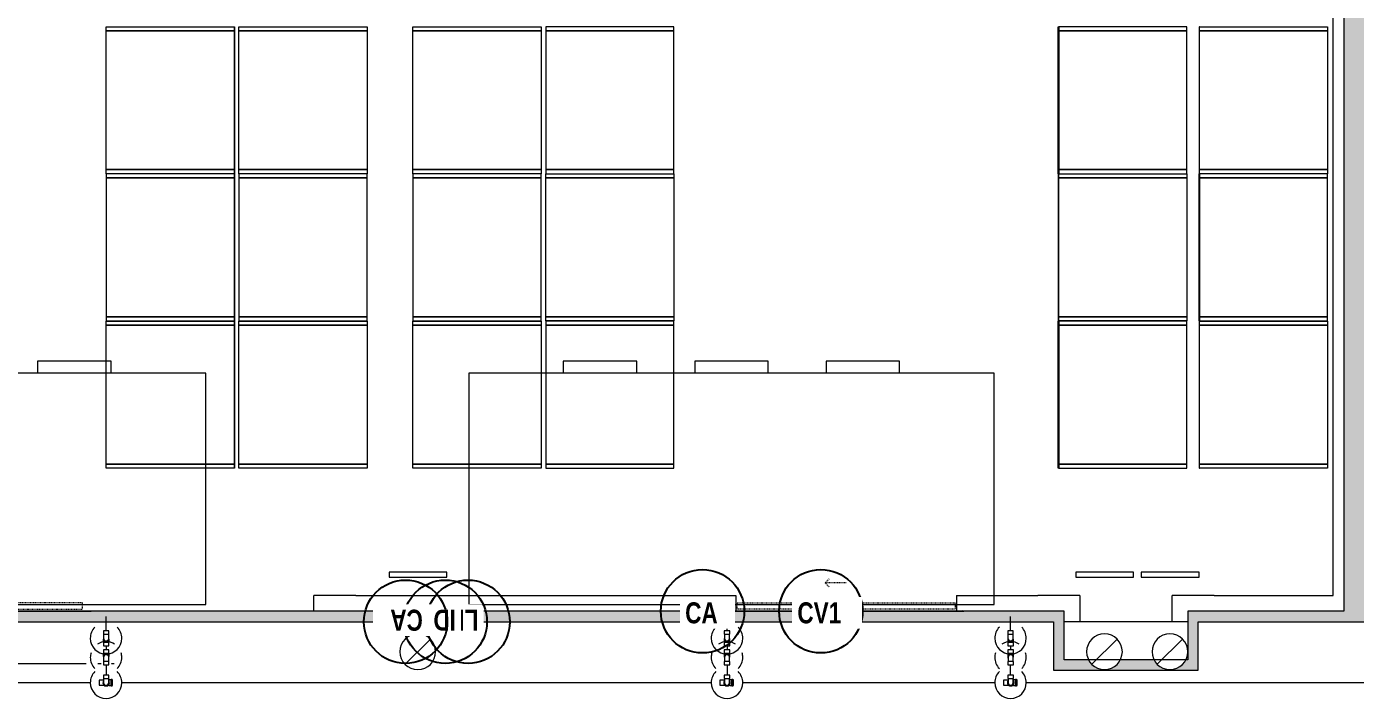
# Model space of a CAD drawing. Header units: centimetres. Extents: x -1762 to 3746, y -261 to 6534.
# Drawn here: x -158 to 1106, y 3043 to 3683 of the extents above; entities that cross this region are included whole.
import ezdxf

# ---------------------------------------------------------------- set-up
doc = ezdxf.new("R2010")
doc.units = ezdxf.units.CM
doc.linetypes.add('Hidden', pattern=[0.714375, 0.47625, -0.238125])
doc.linetypes.add('Tiret', pattern=[1.2, 0.6, -0.6])
for name, color, linetype, lineweight in [('A-ANNO-NOTE', 7, 'Continuous', 9), ('A-CLNG', 7, 'Continuous', 9), ('A-DETL-HDLN', 7, 'Hidden', 9), ('A-DOOR', 7, 'Continuous', 9), ('A-WALL', 7, 'Continuous', 9), ('A-WALL-PATT', 7, 'Continuous', 35), ('I-WALL', 7, 'Continuous', 9), ('M-EQPM', 7, 'Continuous', 9), ('P-PIPE', 7, 'Continuous', 9), ('Q-SPCQ', 7, 'Continuous', 9)]:
    doc.layers.add(name, color=color, linetype=linetype, lineweight=lineweight)
doc.layers.add('M-HVAC-DUCT-ANNO', color=7, linetype='Continuous', lineweight=9, true_color=0x007f00)
doc.styles.add('Century Gothic_B', font='GOTHICB.TTF', dxfattribs={"width": 0.8, "height": 20})

# ---------------------------------------------------------------- blocks, each defined once
blk = doc.blocks.new('Doors-Door-sets- LAHET-LAH010005 - 2_10 x 3_00-V72-Planta bodega almacenamiento congelados')
at = {"layer": 'A-DOOR', "color": 253, "true_color": 0xaaaaaa}
for p, q in [((-112, -5.1), (-112, -5)), ((-112, -5.1), (-111, -5.3)), ((112, -5.1), (-112, -5.1)), ((111, -5.3), (-111, -5.3)), ((112, -5.1), (111, -5.3)), ((112, -5.1), (112, -5))]:
    blk.add_line(p, q, dxfattribs=at)
at = {"layer": 'A-DOOR', "color": 9, "linetype": 'Tiret', "true_color": 0xaaaad4}
for p, q in [((-103.8, -13), (-103.8, -7)), ((-103.8, -7), (103.8, -7)), ((103.8, -7), (103.8, -13)), ((103.8, -13), (-103.8, -13)), ((0, -32), (20, -32)), ((20, -32), (15.8, -27.8)), ((20, -32), (15.8, -36.2))]:
    blk.add_line(p, q, dxfattribs=at)
blk = doc.blocks.new('Doors-Door-sets- LAHET-LAH010005 - 2_10 x 3_00-1686188-Planta bodega almacenamiento congelados')
at = {"layer": 'A-DOOR', "color": 9, "linetype": 'Tiret', "true_color": 0xaaaad4}
for p, q in [((0, 32), (20, 32)), ((20, 32), (15.8, 36.2)), ((20, 32), (15.8, 27.8)), ((103.8, 13), (-103.8, 13)), ((-103.8, 13), (-103.8, 7)), ((103.8, 7), (103.8, 13)), ((-103.8, 7), (103.8, 7))]:
    blk.add_line(p, q, dxfattribs=at)
at = {"layer": 'A-DOOR', "color": 253, "true_color": 0xaaaaaa}
for p, q in [((-111, 5.3), (-112, 5.1)), ((-112, 5), (-112, 5.1)), ((-112, 5.1), (112, 5.1)), ((-111, 5.3), (111, 5.3)), ((111, 5.3), (112, 5.1)), ((112, 5), (112, 5.1))]:
    blk.add_line(p, q, dxfattribs=at)
blk = doc.blocks.new('RVR-Rack Almacenamiento - Default-V79-Planta bodega almacenamiento congelados')
at = {"layer": 'Q-SPCQ', "color": 253, "lineweight": 18, "true_color": 0xaaaaaa}
for p, q in [((-70, -61), (-70, -60.8)), ((-66, -61), (-70, -61)), ((-66, -61), (-66, -60.8)), ((-66, -60.8), (-66, -61)), ((66, -61), (-66, -61)), ((66, -60.8), (66, -61)), ((66, -61), (66, -60.8)), ((70, -61), (66, -61)), ((70, -60.8), (70, -61))]:
    blk.add_line(p, q, dxfattribs=at)
blk = doc.blocks.new('RVR-Rack Almacenamiento - Default-V80-Planta bodega almacenamiento congelados')
at = {"layer": 'Q-SPCQ', "color": 253, "lineweight": 18, "true_color": 0xaaaaaa}
for p, q in [((-66, 61), (-70, 61)), ((-70, 61), (-70, 60.8)), ((66, 61), (-66, 61)), ((-66, 61), (-66, 60.8)), ((-66, 60.8), (-66, 61)), ((66, 60.8), (66, 61)), ((70, 61), (66, 61)), ((66, 61), (66, 60.8)), ((70, 60.8), (70, 61))]:
    blk.add_line(p, q, dxfattribs=at)
blk = doc.blocks.new('RVR-Rack Almacenamiento - Default-V81-Planta bodega almacenamiento congelados')
at = {"layer": 'Q-SPCQ', "color": 253, "lineweight": 18, "true_color": 0xaaaaaa}
for p, q in [((-70, 60.6), (-70, 61)), ((-70, 61), (-66, 61)), ((-66, 60.6), (-66, 61)), ((-66, 61), (66, 61)), ((-66, 61), (-66, 60.6)), ((66, 61), (66, 60.6)), ((66, 60.6), (66, 61)), ((66, 61), (70, 61)), ((70, 61), (70, 60.6))]:
    blk.add_line(p, q, dxfattribs=at)
blk = doc.blocks.new('RVR-Rack Almacenamiento - Default-V82-Planta bodega almacenamiento congelados')
at = {"layer": 'Q-SPCQ', "color": 253, "lineweight": 18, "true_color": 0xaaaaaa}
for p, q in [((-70, -60.6), (-70, -61)), ((-70, -61), (-66, -61)), ((-66, -60.6), (-66, -61)), ((-66, -61), (-66, -60.6)), ((-66, -61), (66, -61)), ((66, -61), (66, -60.6)), ((66, -60.6), (66, -61)), ((66, -61), (70, -61)), ((70, -61), (70, -60.6))]:
    blk.add_line(p, q, dxfattribs=at)
blk = doc.blocks.new('RVR-Rack Almacenamiento - Default-V83-Planta bodega almacenamiento congelados')
at = {"layer": 'Q-SPCQ', "color": 253, "lineweight": 18, "true_color": 0xaaaaaa}
for p, q in [((-66, 61), (-70, 61)), ((-70, 61), (-70, 60.6)), ((66, 61), (-66, 61)), ((-66, 61), (-66, 60.6)), ((-66, 60.6), (-66, 61)), ((66, 60.6), (66, 61)), ((70, 61), (66, 61)), ((66, 61), (66, 60.6)), ((70, 60.6), (70, 61))]:
    blk.add_line(p, q, dxfattribs=at)
blk = doc.blocks.new('RVR-Rack Almacenamiento - Default-V84-Planta bodega almacenamiento congelados')
at = {"layer": 'Q-SPCQ', "color": 253, "lineweight": 18, "true_color": 0xaaaaaa}
for p, q in [((-70, -61), (-70, -60.6)), ((-66, -61), (-70, -61)), ((-66, -61), (-66, -60.6)), ((-66, -60.6), (-66, -61)), ((66, -61), (-66, -61)), ((66, -60.6), (66, -61)), ((66, -61), (66, -60.6)), ((70, -61), (66, -61)), ((70, -60.6), (70, -61))]:
    blk.add_line(p, q, dxfattribs=at)
blk = doc.blocks.new('RVR-Rack Almacenamiento - Default-V85-Planta bodega almacenamiento congelados')
at = {"layer": 'Q-SPCQ', "color": 253, "lineweight": 18, "true_color": 0xaaaaaa}
for p, q in [((-70.00875, -60.96), (-66.04, -60.96)), ((-66.04, -60.96), (66.04, -60.96)), ((66.04, -60.96), (70.00875, -60.96))]:
    blk.add_line(p, q, dxfattribs=at)
blk = doc.blocks.new('RVR-Rack Almacenamiento - Default-V86-Planta bodega almacenamiento congelados')
at = {"layer": 'Q-SPCQ', "color": 253, "lineweight": 18, "true_color": 0xaaaaaa}
for p, q in [((-70.00875, 60.96), (-66.04, 60.96)), ((-66.04, 60.96), (66.04, 60.96)), ((66.04, 60.96), (70.00875, 60.96))]:
    blk.add_line(p, q, dxfattribs=at)
blk = doc.blocks.new('RVR-Rack Almacenamiento - Default-V87-Planta bodega almacenamiento congelados')
at = {"layer": 'Q-SPCQ', "color": 253, "lineweight": 18, "true_color": 0xaaaaaa}
for p, q in [((-66.04, 60.96), (-70.00875, 60.96)), ((-70.00875, 60.96), (-70.00875, -60.96)), ((66.04, 60.96), (-66.04, 60.96)), ((-66.04, 60.96), (-66.04, -60.96)), ((-66.04, -60.96), (-66.04, 60.96)), ((66.04, -60.96), (66.04, 60.96)), ((70.00875, 60.96), (66.04, 60.96)), ((66.04, 60.96), (66.04, -60.96)), ((70.00875, -60.96), (70.00875, 60.96)), ((-70.00875, -60.96), (-66.04, -60.96)), ((-66.04, -60.96), (66.04, -60.96)), ((66.04, -60.96), (70.00875, -60.96))]:
    blk.add_line(p, q, dxfattribs=at)
blk = doc.blocks.new('RVR-Rack Almacenamiento - Default-V88-Planta bodega almacenamiento congelados')
at = {"layer": 'Q-SPCQ', "color": 253, "lineweight": 18, "true_color": 0xaaaaaa}
for p, q in [((-70.00875, -60.96), (-70.00875, 60.96)), ((-70.00875, 60.96), (-66.04, 60.96)), ((-66.04, -60.96), (-66.04, 60.96)), ((-66.04, 60.96), (66.04, 60.96)), ((-66.04, 60.96), (-66.04, -60.96)), ((66.04, 60.96), (66.04, -60.96)), ((66.04, -60.96), (66.04, 60.96)), ((66.04, 60.96), (70.00875, 60.96)), ((70.00875, 60.96), (70.00875, -60.96)), ((-66.04, -60.96), (-70.00875, -60.96)), ((66.04, -60.96), (-66.04, -60.96)), ((70.00875, -60.96), (66.04, -60.96))]:
    blk.add_line(p, q, dxfattribs=at)
blk = doc.blocks.new('PQ_RVR_ARQ-01_ZZ_ZZ_MO_T_A_rvt-1-Planta bodega almacenamiento congelados')
at = {"layer": 'A-WALL-PATT', "lineweight": 9, "true_color": 0xdddddd}
for points in [[(1095.1, 3126.4), (1115.1, 3126.4), (1115.1, 5882.7), (1095.1, 5882.7), (1095.1, 3246.4)], [(774.3, 3116.4), (828.9, 3116.4), (828.9, 3126.4), (-560, 3126.4), (-560, 3116.4), (745.1, 3116.4)], [(1938.8, 3116.4), (1948.8, 3116.4), (1948.8, 3126.4), (946.7, 3126.4), (946.7, 3116.4), (1826.1, 3116.4)], [(818.9, 3070.3), (828.9, 3070.3), (828.9, 3116.4), (818.9, 3116.4), (818.9, 3076.1)], [(956.7, 3080.3), (956.7, 3116.4), (946.7, 3116.4), (946.7, 3080.3)], [(956.7, 3070.3), (956.7, 3080.3), (944.8, 3080.3), (944.4, 3079.4), (941.7, 3075.9), (938.2, 3073.2), (934.1, 3071.5), (929.7, 3070.9), (925.3, 3071.5), (921.2, 3073.2), (917.6, 3075.9), (914.9, 3079.4), (914.6, 3080.3), (882.5, 3080.3), (882.1, 3079.4), (879.4, 3075.9), (875.9, 3073.2), (871.8, 3071.5), (867.4, 3070.9), (863, 3071.5), (858.9, 3073.2), (855.4, 3075.9), (852.7, 3079.4), (852.3, 3080.3), (828.9, 3080.3), (828.9, 3070.3), (946.7, 3070.3)]]:
    blk.add_hatch(color=254, dxfattribs=at).paths.add_polyline_path(points)
at = {"layer": 'A-CLNG', "color": 254, "lineweight": 18, "true_color": 0xd4d4d4}
blk.add_line((946.7, 3116.4), (828.9, 3116.4), dxfattribs=at)
at = {"layer": 'A-WALL', "color": 253, "true_color": 0xaaaaaa}
for p, q in [((1085.1, 3141.4), (1085.1, 5872.7)), ((114.9, 3126.4), (114.9, 3141.4)), ((154.9, 3141.4), (114.9, 3141.4)), ((154.9, 3141.4), (516.6, 3141.4)), ((516.6, 3141.4), (516.6, 3126.7)), ((726.6, 3141.4), (803.9, 3141.4)), ((726.6, 3141.4), (726.6, 3126.7)), ((843.9, 3141.4), (803.9, 3141.4)), ((843.9, 3141.4), (843.9, 3116.4)), ((931.7, 3116.4), (931.7, 3141.4)), ((971.7, 3141.4), (931.7, 3141.4)), ((971.7, 3141.4), (1085.1, 3141.4))]:
    blk.add_line(p, q, dxfattribs=at)
at = {"layer": 'I-WALL', "color": 253, "lineweight": 18, "true_color": 0xaaaaaa}
for p, q in [((1095.1, 5882.7), (1095.1, 3126.4)), ((828.9, 3126.4), (-560, 3126.4)), ((828.9, 3116.4), (828.9, 3126.4)), ((1095.1, 3126.4), (946.7, 3126.4)), ((946.7, 3126.4), (946.7, 3116.4)), ((-560, 3116.4), (818.9, 3116.4)), ((818.9, 3116.4), (818.9, 3070.3)), ((828.9, 3080.3), (828.9, 3116.4)), ((946.7, 3116.4), (946.7, 3080.3)), ((956.7, 3116.4), (1938.8, 3116.4)), ((956.7, 3080.3), (956.7, 3116.4)), ((946.7, 3080.3), (828.9, 3080.3)), ((956.7, 3070.3), (956.7, 3080.3)), ((818.9, 3070.3), (828.9, 3070.3)), ((828.9, 3070.3), (956.7, 3070.3))]:
    blk.add_line(p, q, dxfattribs=at)
at = {"layer": 'A-DOOR', "color": 253, "lineweight": 9, "true_color": 0xaaaaaa}
blk.add_blockref('Doors-Door-sets- LAHET-LAH010005 - 2_10 x 3_00-1686188-Planta bodega almacenamiento congelados', (-208.9, 3121.4), dxfattribs=at)
at = {"layer": 'A-DOOR', "color": 253, "lineweight": 9, "true_color": 0xaaaaaa, "rotation": 180}
blk.add_blockref('Doors-Door-sets- LAHET-LAH010005 - 2_10 x 3_00-V72-Planta bodega almacenamiento congelados', (621.6, 3121.4), dxfattribs=at)
at = {"layer": 'Q-SPCQ', "color": 253, "lineweight": 9, "true_color": 0xaaaaaa}
for name, p, rotation in [('RVR-Rack Almacenamiento - Default-V88-Planta bodega almacenamiento congelados', (-21.6, 3612.8), 89.9999999999997), ('RVR-Rack Almacenamiento - Default-V85-Planta bodega almacenamiento congelados', (-21.6, 3612.8), 90.00000000000031), ('RVR-Rack Almacenamiento - Default-V88-Planta bodega almacenamiento congelados', (104.7, 3612.8), 89.9999999999997), ('RVR-Rack Almacenamiento - Default-V79-Planta bodega almacenamiento congelados', (104.9, 3612.8), 89.9999999999997), ('RVR-Rack Almacenamiento - Default-V88-Planta bodega almacenamiento congelados', (270.3, 3612.8), 89.9999999999997), ('RVR-Rack Almacenamiento - Default-V87-Planta bodega almacenamiento congelados', (396.7, 3612.8), 90.00000000000031), ('RVR-Rack Almacenamiento - Default-V81-Planta bodega almacenamiento congelados', (884.4, 3612.8), 89.9999999999997), ('RVR-Rack Almacenamiento - Default-V87-Planta bodega almacenamiento congelados', (884.8, 3612.8), 90.00000000000031), ('RVR-Rack Almacenamiento - Default-V83-Planta bodega almacenamiento congelados', (1018.4, 3612.8), 90.00000000000031), ('RVR-Rack Almacenamiento - Default-V88-Planta bodega almacenamiento congelados', (1018.8, 3612.8), 89.9999999999997), ('RVR-Rack Almacenamiento - Default-V87-Planta bodega almacenamiento congelados', (-21.6, 3472.8), 269.9999999999999), ('RVR-Rack Almacenamiento - Default-V86-Planta bodega almacenamiento congelados', (-21.6, 3472.8), 270.0000000000001), ('RVR-Rack Almacenamiento - Default-V87-Planta bodega almacenamiento congelados', (104.7, 3472.8), 269.9999999999999), ('RVR-Rack Almacenamiento - Default-V80-Planta bodega almacenamiento congelados', (104.9, 3472.8), 269.9999999999999), ('RVR-Rack Almacenamiento - Default-V87-Planta bodega almacenamiento congelados', (270.3, 3472.8), 269.9999999999999), ('RVR-Rack Almacenamiento - Default-V88-Planta bodega almacenamiento congelados', (396.7, 3472.8), 270.0000000000001), ('RVR-Rack Almacenamiento - Default-V82-Planta bodega almacenamiento congelados', (884.4, 3472.8), 269.9999999999999), ('RVR-Rack Almacenamiento - Default-V88-Planta bodega almacenamiento congelados', (884.8, 3472.8), 270.0000000000001), ('RVR-Rack Almacenamiento - Default-V84-Planta bodega almacenamiento congelados', (1018.4, 3472.8), 270.0000000000001), ('RVR-Rack Almacenamiento - Default-V87-Planta bodega almacenamiento congelados', (1018.8, 3472.8), 269.9999999999999), ('RVR-Rack Almacenamiento - Default-V88-Planta bodega almacenamiento congelados', (-21.6, 3332.6), 90.0000000000001), ('RVR-Rack Almacenamiento - Default-V85-Planta bodega almacenamiento congelados', (-21.6, 3332.6), 89.9999999999999), ('RVR-Rack Almacenamiento - Default-V88-Planta bodega almacenamiento congelados', (104.7, 3332.6), 90.0000000000001), ('RVR-Rack Almacenamiento - Default-V79-Planta bodega almacenamiento congelados', (104.9, 3332.6), 90.0000000000001), ('RVR-Rack Almacenamiento - Default-V88-Planta bodega almacenamiento congelados', (270.3, 3332.6), 90.0000000000001), ('RVR-Rack Almacenamiento - Default-V87-Planta bodega almacenamiento congelados', (396.7, 3332.6), 89.9999999999999), ('RVR-Rack Almacenamiento - Default-V81-Planta bodega almacenamiento congelados', (884.4, 3332.6), 90.0000000000001), ('RVR-Rack Almacenamiento - Default-V87-Planta bodega almacenamiento congelados', (884.8, 3332.6), 89.9999999999999), ('RVR-Rack Almacenamiento - Default-V83-Planta bodega almacenamiento congelados', (1018.4, 3332.6), 89.9999999999999), ('RVR-Rack Almacenamiento - Default-V88-Planta bodega almacenamiento congelados', (1018.8, 3332.6), 90.0000000000001)]:
    blk.add_blockref(name, p, dxfattribs=dict(at, rotation=rotation))
blk = doc.blocks.new('RVR-PQ-Equipo de aire-2 - RVR-PQ-Equipo de aire-2-1669414-Planta bodega almacenamiento congelados')
at = {"layer": 'M-EQPM'}
for p, q in [((250, 110), (-250, 110)), ((-250, 110), (-250, -110)), ((250, -110), (250, 110)), ((-250, -110), (250, -110)), ((-159.96, -110), (-159.96, -121.4)), ((-90.04, -121.4), (-90.04, -110)), ((-34.96, -110), (-34.96, -121.4)), ((34.96, -121.4), (34.96, -110)), ((90.04, -110), (90.04, -121.4)), ((159.96, -121.4), (159.96, -110)), ((-159.96, -121.4), (-90.04, -121.4)), ((-34.96, -121.4), (34.96, -121.4)), ((90.04, -121.4), (159.96, -121.4))]:
    blk.add_line(p, q, dxfattribs=at)
blk = doc.blocks.new('RVR-PQ-Terminal ducto ext - RVR-PQ-Terminal ducto ext-1674623-Planta bodega almacenamiento congelados')
at = {"layer": 'M-EQPM'}
for p, q in [((27.5, 0), (-27.5, 0)), ((-27.5, 0), (-27.5, -5)), ((27.5, -5), (27.5, 0)), ((-27.5, -5), (27.5, -5))]:
    blk.add_line(p, q, dxfattribs=at)
blk = doc.blocks.new('Elbow PVC NCh - Elbow PVC NCh-V96-Planta bodega almacenamiento congelados')
at = {"layer": 'P-PIPE', "color": 6, "true_color": 0xff00ff}
for p, q in [((775.4, 3107.8), (775.4, 3104.7)), ((778, 3107.8), (775.4, 3107.8)), ((775.4, 3104.7), (778, 3104.7)), ((780.6, 3107.8), (778, 3107.8)), ((778, 3104.7), (780.6, 3104.7)), ((780.6, 3104.7), (780.6, 3107.8))]:
    blk.add_line(p, q, dxfattribs=at)
at = {"layer": 'P-PIPE', "color": 6, "true_color": 0xff00ff, "flags": 128}
for points in [[(775.5, 3104.7), (775.5, 3104.5), (775.5, 3104.4), (775.5, 3104.2), (775.5, 3104), (775.5, 3103.9), (775.5, 3103.7), (775.5, 3103.6), (775.5, 3103.4), (775.5, 3103.3), (775.5, 3103.1), (775.5, 3103), (775.5, 3102.8), (775.5, 3102.7), (775.5, 3102.6), (775.5, 3102.4), (775.5, 3102.3), (775.5, 3102.2), (775.5, 3102), (775.5, 3101.9), (775.5, 3101.8), (775.5, 3101.7), (775.5, 3101.6), (775.5, 3101.5), (775.5, 3101.4), (775.5, 3101.3), (775.5, 3101.2), (775.5, 3101.1), (775.5, 3101.1), (775.5, 3101), (775.5, 3100.9), (775.5, 3100.9), (775.5, 3100.8), (775.5, 3100.8), (775.5, 3100.8), (775.5, 3100.7), (775.5, 3100.7), (775.5, 3100.7), (775.5, 3100.7), (775.5, 3100.7), (775.5, 3100.7)], [(780.5, 3103.2), (780.5, 3103.4), (780.5, 3103.5), (780.5, 3103.7), (780.5, 3103.8), (780.5, 3104), (780.5, 3104.2), (780.5, 3104.3), (780.5, 3104.5), (780.5, 3104.6), (780.5, 3104.7)], [(780.5, 3100.7), (780.5, 3100.7), (780.5, 3100.7), (780.5, 3100.7), (780.5, 3100.7), (780.5, 3100.8), (780.5, 3100.8), (780.5, 3100.8), (780.5, 3100.9), (780.5, 3100.9), (780.5, 3101), (780.5, 3101.1), (780.5, 3101.1), (780.5, 3101.2), (780.5, 3101.3), (780.5, 3101.4), (780.5, 3101.5), (780.5, 3101.6), (780.5, 3101.7), (780.5, 3101.8), (780.5, 3101.9), (780.5, 3102), (780.5, 3102.1), (780.5, 3102.3), (780.5, 3102.4), (780.5, 3102.5), (780.5, 3102.7), (780.5, 3102.8), (780.5, 3102.9), (780.5, 3103.1), (780.5, 3103.2)]]:
    blk.add_lwpolyline(points, dxfattribs=at)
at = {"layer": 'P-PIPE', "color": 6, "true_color": 0xff00ff}
for radius, start, end in [(2.62, 165, 270), (2.5, 176.5883, 270), (2.62, 270, 18.4657), (2.5, 270, 328.0095), (2.5, 330, 7.7506)]:
    blk.add_arc((778, 3100.7), radius, start, end, dxfattribs=at)
blk = doc.blocks.new('Elbow PVC NCh - Elbow PVC NCh-V92-Planta bodega almacenamiento congelados')
at = {"layer": 'P-PIPE', "color": 6, "true_color": 0xff00ff}
for p, q in [((1756.9, 3078.5), (1756.9, 3075.4)), ((1759.6, 3078.5), (1756.9, 3078.5)), ((1756.9, 3075.4), (1759.6, 3075.4)), ((1762.2, 3078.5), (1759.6, 3078.5)), ((1759.6, 3075.4), (1762.2, 3075.4)), ((1762.2, 3075.4), (1762.2, 3078.5))]:
    blk.add_line(p, q, dxfattribs=at)
at = {"layer": 'P-PIPE', "color": 6, "true_color": 0xff00ff, "flags": 128}
for points in [[(1757.1, 3082.5), (1757.1, 3082.5), (1757.1, 3082.5), (1757.1, 3082.5), (1757.1, 3082.5), (1757.1, 3082.4), (1757.1, 3082.4), (1757.1, 3082.4), (1757.1, 3082.3), (1757.1, 3082.3), (1757.1, 3082.2), (1757.1, 3082.1), (1757.1, 3082.1), (1757.1, 3082), (1757.1, 3081.9), (1757.1, 3081.8), (1757.1, 3081.7), (1757.1, 3081.6), (1757.1, 3081.5), (1757.1, 3081.4), (1757.1, 3081.3), (1757.1, 3081.2), (1757.1, 3081.1), (1757.1, 3080.9), (1757.1, 3080.8), (1757.1, 3080.7), (1757.1, 3080.6), (1757.1, 3080.4), (1757.1, 3080.3), (1757.1, 3080.1), (1757.1, 3080), (1757.1, 3079.8), (1757.1, 3079.7), (1757.1, 3079.5), (1757.1, 3079.4), (1757.1, 3079.2), (1757.1, 3079), (1757.1, 3078.9), (1757.1, 3078.7), (1757.1, 3078.6), (1757.1, 3078.5)], [(1762.1, 3078.5), (1762.1, 3078.7), (1762.1, 3078.8), (1762.1, 3079), (1762.1, 3079.2), (1762.1, 3079.3), (1762.1, 3079.5), (1762.1, 3079.6), (1762.1, 3079.8), (1762.1, 3079.9), (1762.1, 3080.1), (1762.1, 3080.2), (1762.1, 3080.4), (1762.1, 3080.5), (1762.1, 3080.7), (1762.1, 3080.8), (1762.1, 3080.9), (1762.1, 3081), (1762.1, 3081.2), (1762.1, 3081.3), (1762.1, 3081.4), (1762.1, 3081.5), (1762.1, 3081.6), (1762.1, 3081.7), (1762.1, 3081.8), (1762.1, 3081.9), (1762.1, 3082), (1762.1, 3082.1), (1762.1, 3082.1), (1762.1, 3082.2), (1762.1, 3082.3), (1762.1, 3082.3), (1762.1, 3082.4), (1762.1, 3082.4), (1762.1, 3082.4), (1762.1, 3082.5), (1762.1, 3082.5), (1762.1, 3082.5), (1762.1, 3082.5), (1762.1, 3082.5), (1762.1, 3082.5)]]:
    blk.add_lwpolyline(points, dxfattribs=at)
at = {"layer": 'P-PIPE', "color": 6, "true_color": 0xff00ff}
for radius, start, end in [(2.62, 90, 195), (2.5, 90, 183.4117), (2.62, 341.5434, 90), (2.5, 33.026, 90), (2.5, 350.5824, 30)]:
    blk.add_arc((1759.6, 3082.5), radius, start, end, dxfattribs=at)
blk = doc.blocks.new('Elbow PVC NCh - Elbow PVC NCh-1352844-Planta bodega almacenamiento congelados')
at = {"layer": 'P-PIPE', "color": 6, "true_color": 0xff00ff}
for p, q in [((1756.9, 3107.8), (1756.9, 3104.7)), ((1759.6, 3107.8), (1756.9, 3107.8)), ((1756.9, 3104.7), (1759.6, 3104.7)), ((1762.2, 3107.8), (1759.6, 3107.8)), ((1759.6, 3104.7), (1762.2, 3104.7)), ((1762.2, 3104.7), (1762.2, 3107.8))]:
    blk.add_line(p, q, dxfattribs=at)
at = {"layer": 'P-PIPE', "color": 6, "true_color": 0xff00ff, "flags": 128}
for points in [[(1757.1, 3104.7), (1757.1, 3104.5), (1757.1, 3104.4), (1757.1, 3104.2), (1757.1, 3104), (1757.1, 3103.9), (1757.1, 3103.7), (1757.1, 3103.6), (1757.1, 3103.4), (1757.1, 3103.3), (1757.1, 3103.1), (1757.1, 3103), (1757.1, 3102.8), (1757.1, 3102.7), (1757.1, 3102.6), (1757.1, 3102.4), (1757.1, 3102.3), (1757.1, 3102.2), (1757.1, 3102), (1757.1, 3101.9), (1757.1, 3101.8), (1757.1, 3101.7), (1757.1, 3101.6), (1757.1, 3101.5), (1757.1, 3101.4), (1757.1, 3101.3), (1757.1, 3101.2), (1757.1, 3101.1), (1757.1, 3101.1), (1757.1, 3101), (1757.1, 3100.9), (1757.1, 3100.9), (1757.1, 3100.8), (1757.1, 3100.8), (1757.1, 3100.8), (1757.1, 3100.7), (1757.1, 3100.7), (1757.1, 3100.7), (1757.1, 3100.7), (1757.1, 3100.7), (1757.1, 3100.7)], [(1762.1, 3100.7), (1762.1, 3100.7), (1762.1, 3100.7), (1762.1, 3100.7), (1762.1, 3100.7), (1762.1, 3100.8), (1762.1, 3100.8), (1762.1, 3100.8), (1762.1, 3100.9), (1762.1, 3100.9), (1762.1, 3101), (1762.1, 3101.1), (1762.1, 3101.1), (1762.1, 3101.2), (1762.1, 3101.3), (1762.1, 3101.4), (1762.1, 3101.5), (1762.1, 3101.6), (1762.1, 3101.7), (1762.1, 3101.8), (1762.1, 3101.9), (1762.1, 3102), (1762.1, 3102.1), (1762.1, 3102.3), (1762.1, 3102.4), (1762.1, 3102.5), (1762.1, 3102.7), (1762.1, 3102.8), (1762.1, 3102.9), (1762.1, 3103.1), (1762.1, 3103.2), (1762.1, 3103.4), (1762.1, 3103.5), (1762.1, 3103.7), (1762.1, 3103.8), (1762.1, 3104), (1762.1, 3104.2), (1762.1, 3104.3), (1762.1, 3104.5), (1762.1, 3104.6), (1762.1, 3104.7)]]:
    blk.add_lwpolyline(points, dxfattribs=at)
at = {"layer": 'P-PIPE', "color": 6, "true_color": 0xff00ff}
for radius, start, end in [(2.62, 165, 270), (2.5, 176.5883, 270), (2.62, 270, 18.4657), (2.5, 270, 328.0095), (2.5, 330, 7.7506)]:
    blk.add_arc((1759.6, 3100.7), radius, start, end, dxfattribs=at)
blk = doc.blocks.new('Elbow PVC NCh - Elbow PVC NCh-V94-Planta bodega almacenamiento congelados')
at = {"layer": 'P-PIPE', "color": 6, "true_color": 0xff00ff}
for p, q in [((2031.5, 3061.1), (2028.4, 3061.1)), ((2028.4, 3061.1), (2028.4, 3058.4)), ((2031.5, 3058.4), (2031.5, 3061.1)), ((2028.4, 3058.4), (2028.4, 3055.8)), ((2028.4, 3055.8), (2031.5, 3055.8)), ((2031.5, 3055.8), (2031.5, 3058.4))]:
    blk.add_line(p, q, dxfattribs=at)
at = {"layer": 'P-PIPE', "color": 6, "true_color": 0xff00ff, "flags": 128}
for points in [[(2035.5, 3060.9), (2035.4, 3060.9), (2035.4, 3060.9), (2035.4, 3060.9), (2035.4, 3060.9), (2035.4, 3060.9), (2035.3, 3060.9), (2035.3, 3060.9), (2035.2, 3060.9), (2035.2, 3060.9), (2035.1, 3060.9), (2035.1, 3060.9), (2035, 3060.9), (2034.9, 3060.9), (2034.8, 3060.9), (2034.8, 3060.9), (2034.7, 3060.9), (2034.6, 3060.9), (2034.5, 3060.9), (2034.4, 3060.9), (2034.2, 3060.9), (2034.1, 3060.9), (2034, 3060.9), (2033.9, 3060.9), (2033.7, 3060.9), (2033.6, 3060.9), (2033.5, 3060.9), (2033.3, 3060.9), (2033.2, 3060.9), (2033, 3060.9), (2032.9, 3060.9), (2032.8, 3060.9), (2032.6, 3060.9), (2032.4, 3060.9), (2032.3, 3060.9), (2032.1, 3060.9), (2032, 3060.9), (2031.8, 3060.9), (2031.7, 3060.9), (2031.5, 3060.9), (2031.5, 3060.9)], [(2031.5, 3055.9), (2031.6, 3055.9), (2031.8, 3055.9), (2031.9, 3055.9), (2032.1, 3055.9), (2032.2, 3055.9), (2032.4, 3055.9), (2032.6, 3055.9), (2032.7, 3055.9), (2032.9, 3055.9), (2033, 3055.9), (2033.2, 3055.9), (2033.3, 3055.9), (2033.4, 3055.9), (2033.6, 3055.9), (2033.7, 3055.9), (2033.8, 3055.9), (2034, 3055.9), (2034.1, 3055.9), (2034.2, 3055.9), (2034.3, 3055.9), (2034.4, 3055.9), (2034.5, 3055.9), (2034.6, 3055.9), (2034.7, 3055.9), (2034.8, 3055.9), (2034.9, 3055.9), (2035, 3055.9), (2035.1, 3055.9), (2035.1, 3055.9), (2035.2, 3055.9), (2035.2, 3055.9), (2035.3, 3055.9), (2035.3, 3055.9), (2035.4, 3055.9), (2035.4, 3055.9), (2035.4, 3055.9), (2035.4, 3055.9), (2035.4, 3055.9), (2035.5, 3055.9), (2035.5, 3055.9)]]:
    blk.add_lwpolyline(points, dxfattribs=at)
at = {"layer": 'P-PIPE', "color": 6, "true_color": 0xff00ff}
for radius, start, end in [(2.62, 0, 108.4657), (2.5, 0, 97.7506), (2.62, 255, 0), (2.5, 266.5883, 0)]:
    blk.add_arc((2035.5, 3058.4), radius, start, end, dxfattribs=at)
blk = doc.blocks.new('Elbow PVC NCh - Elbow PVC NCh-V93-Planta bodega almacenamiento congelados')
at = {"layer": 'P-PIPE', "color": 6, "true_color": 0xff00ff}
for p, q in [((1756.9, 3065.5), (1756.9, 3062.4)), ((1759.6, 3065.5), (1756.9, 3065.5)), ((1756.9, 3062.4), (1759.6, 3062.4)), ((1762.2, 3065.5), (1759.6, 3065.5)), ((1759.6, 3062.4), (1762.2, 3062.4)), ((1762.2, 3062.4), (1762.2, 3065.5))]:
    blk.add_line(p, q, dxfattribs=at)
at = {"layer": 'P-PIPE', "color": 6, "true_color": 0xff00ff, "flags": 128}
for points in [[(1757.1, 3062.4), (1757.1, 3062.3), (1757.1, 3062.1), (1757.1, 3062), (1757.1, 3061.8), (1757.1, 3061.6), (1757.1, 3061.5), (1757.1, 3061.3), (1757.1, 3061.2), (1757.1, 3061), (1757.1, 3060.9), (1757.1, 3060.7), (1757.1, 3060.6), (1757.1, 3060.4), (1757.1, 3060.3), (1757.1, 3060.2), (1757.1, 3060), (1757.1, 3059.9), (1757.1, 3059.8), (1757.1, 3059.7), (1757.1, 3059.6), (1757.1, 3059.5), (1757.1, 3059.4), (1757.1, 3059.3), (1757.1, 3059.2), (1757.1, 3059.1), (1757.1, 3059), (1757.1, 3058.9), (1757.1, 3058.8), (1757.1, 3058.8), (1757.1, 3058.7), (1757.1, 3058.7), (1757.1, 3058.6), (1757.1, 3058.6), (1757.1, 3058.5), (1757.1, 3058.5), (1757.1, 3058.5), (1757.1, 3058.5), (1757.1, 3058.4), (1757.1, 3058.4), (1757.1, 3058.4)], [(1762.1, 3058.4), (1762.1, 3058.4), (1762.1, 3058.4), (1762.1, 3058.5), (1762.1, 3058.5), (1762.1, 3058.5), (1762.1, 3058.5), (1762.1, 3058.6), (1762.1, 3058.6), (1762.1, 3058.7), (1762.1, 3058.8), (1762.1, 3058.8), (1762.1, 3058.9), (1762.1, 3059), (1762.1, 3059), (1762.1, 3059.1), (1762.1, 3059.2), (1762.1, 3059.3), (1762.1, 3059.4), (1762.1, 3059.5), (1762.1, 3059.6), (1762.1, 3059.8), (1762.1, 3059.9), (1762.1, 3060), (1762.1, 3060.1), (1762.1, 3060.3), (1762.1, 3060.4), (1762.1, 3060.5), (1762.1, 3060.7), (1762.1, 3060.8), (1762.1, 3061), (1762.1, 3061.1), (1762.1, 3061.3), (1762.1, 3061.4), (1762.1, 3061.6), (1762.1, 3061.8), (1762.1, 3061.9), (1762.1, 3062.1), (1762.1, 3062.2), (1762.1, 3062.4), (1762.1, 3062.4)]]:
    blk.add_lwpolyline(points, dxfattribs=at)
at = {"layer": 'P-PIPE', "color": 6, "true_color": 0xff00ff}
for radius, start, end in [(2.62, 165, 270), (2.5, 176.5883, 270), (2.62, 270, 18.4657), (2.5, 270, 6.8266)]:
    blk.add_arc((1759.6, 3058.4), radius, start, end, dxfattribs=at)
blk = doc.blocks.new('RVR-PQ-Dispositivo - Sirena con luz estroboscopica-1704672-Planta bodega almacenamiento congelados')
at = {"layer": 'M-EQPM', "color": 1, "lineweight": 25, "true_color": 0xff0000}
for p, q in [((-1298.8, 3116.4), (-1288.8, 3116.4)), ((-1298.8, 3116.4), (-1298.8, 3111.4)), ((-1288.8, 3111.4), (-1298.8, 3111.4)), ((-1288.8, 3111.4), (-1288.8, 3116.4))]:
    blk.add_line(p, q, dxfattribs=at)
blk = doc.blocks.new('RVR-PQ-Dispositivo - Pulsador control acceso-1787936-Planta bodega almacenamiento congelados')
at = {"layer": 'M-EQPM', "color": 1, "lineweight": 25, "true_color": 0xff0000}
for p, q in [((-1243.5, 3116.4), (-1233.5, 3116.4)), ((-1243.5, 3116.4), (-1243.5, 3111.4)), ((-1233.5, 3111.4), (-1243.5, 3111.4)), ((-1233.5, 3111.4), (-1233.5, 3116.4))]:
    blk.add_line(p, q, dxfattribs=at)
blk = doc.blocks.new('RVR-PQ-Dispositivo - Camara videovigilancia-1745171-Planta bodega almacenamiento congelados')
at = {"layer": 'M-EQPM', "color": 1, "lineweight": 25, "true_color": 0xff0000}
for p, q in [((-1033, 3131.4), (-1023, 3131.4)), ((-1033, 3131.4), (-1033, 3126.4)), ((-1023, 3126.4), (-1033, 3126.4)), ((-1023, 3126.4), (-1023, 3131.4))]:
    blk.add_line(p, q, dxfattribs=at)
blk = doc.blocks.new('Elbow PVC NCh - Elbow PVC NCh-V104-Planta bodega almacenamiento congelados')
at = {"layer": 'A-DETL-HDLN', "color": 6, "linetype": 'Continuous', "true_color": 0xff00ff}
for p, q in [((1756.9, 3096.7), (1756.9, 3093.6)), ((1759.6, 3096.7), (1756.9, 3096.7)), ((1756.9, 3093.6), (1759.6, 3093.6)), ((1762.2, 3096.7), (1759.6, 3096.7)), ((1759.6, 3093.6), (1762.2, 3093.6)), ((1762.2, 3093.6), (1762.2, 3096.7))]:
    blk.add_line(p, q, dxfattribs=at)
at = {"layer": 'A-DETL-HDLN', "color": 6, "linetype": 'Continuous', "true_color": 0xff00ff, "flags": 128}
for points in [[(1757.1, 3096.7), (1757.1, 3096.8), (1757.1, 3097), (1757.1, 3097.2), (1757.1, 3097.3), (1757.1, 3097.5), (1757.1, 3097.6), (1757.1, 3097.8), (1757.1, 3097.9), (1757.1, 3098.1), (1757.1, 3098.2), (1757.1, 3098.4), (1757.1, 3098.5), (1757.1, 3098.7), (1757.1, 3098.8), (1757.1, 3098.9), (1757.1, 3099.1), (1757.1, 3099.2), (1757.1, 3099.3), (1757.1, 3099.4), (1757.1, 3099.5), (1757.1, 3099.7), (1757.1, 3099.8), (1757.1, 3099.9)], [(1762.1, 3099.9), (1762.1, 3099.8), (1762.1, 3099.7), (1762.1, 3099.6), (1762.1, 3099.5), (1762.1, 3099.3), (1762.1, 3099.2), (1762.1, 3099.1), (1762.1, 3099), (1762.1, 3098.8), (1762.1, 3098.7), (1762.1, 3098.6), (1762.1, 3098.4), (1762.1, 3098.3), (1762.1, 3098.1), (1762.1, 3098), (1762.1, 3097.8), (1762.1, 3097.7), (1762.1, 3097.5), (1762.1, 3097.4), (1762.1, 3097.2), (1762.1, 3097), (1762.1, 3096.9), (1762.1, 3096.7), (1762.1, 3096.7)]]:
    blk.add_lwpolyline(points, dxfattribs=at)
blk = doc.blocks.new('Elbow PVC NCh - Elbow PVC NCh-V105-Planta bodega almacenamiento congelados')
at = {"layer": 'A-DETL-HDLN', "color": 6, "linetype": 'Continuous', "true_color": 0xff00ff}
for p, q in [((1756.9, 3089.6), (1756.9, 3086.5)), ((1759.6, 3089.6), (1756.9, 3089.6)), ((1756.9, 3086.5), (1759.6, 3086.5)), ((1762.2, 3089.6), (1759.6, 3089.6)), ((1759.6, 3086.5), (1762.2, 3086.5)), ((1762.2, 3086.5), (1762.2, 3089.6))]:
    blk.add_line(p, q, dxfattribs=at)
at = {"layer": 'A-DETL-HDLN', "color": 6, "linetype": 'Continuous', "true_color": 0xff00ff, "flags": 128}
for points in [[(1757.1, 3083.3), (1757.1, 3083.4), (1757.1, 3083.5), (1757.1, 3083.6), (1757.1, 3083.7), (1757.1, 3083.9), (1757.1, 3084), (1757.1, 3084.1), (1757.1, 3084.2), (1757.1, 3084.4), (1757.1, 3084.5), (1757.1, 3084.6), (1757.1, 3084.8), (1757.1, 3084.9), (1757.1, 3085.1), (1757.1, 3085.2), (1757.1, 3085.4), (1757.1, 3085.5), (1757.1, 3085.7), (1757.1, 3085.8), (1757.1, 3086), (1757.1, 3086.2), (1757.1, 3086.3), (1757.1, 3086.5), (1757.1, 3086.5)], [(1762.1, 3086.5), (1762.1, 3086.4), (1762.1, 3086.2), (1762.1, 3086), (1762.1, 3085.9), (1762.1, 3085.7), (1762.1, 3085.6), (1762.1, 3085.4), (1762.1, 3085.3), (1762.1, 3085.1), (1762.1, 3085), (1762.1, 3084.8), (1762.1, 3084.7), (1762.1, 3084.5), (1762.1, 3084.4), (1762.1, 3084.3), (1762.1, 3084.1), (1762.1, 3084), (1762.1, 3083.9), (1762.1, 3083.8), (1762.1, 3083.7), (1762.1, 3083.5), (1762.1, 3083.4), (1762.1, 3083.3)]]:
    blk.add_lwpolyline(points, dxfattribs=at)
blk = doc.blocks.new('Junction PVC NCh - Angulo Libre-1674989-Planta bodega almacenamiento congelados')
at = {"layer": 'A-DETL-HDLN', "color": 6, "linetype": 'Continuous', "true_color": 0xff00ff}
for p, q in [((1757.1, 3060.9), (1752.9, 3060.9)), ((1752.9, 3060.9), (1752.9, 3058.4)), ((1762.4, 3061.1), (1762.1, 3061)), ((1762.4, 3060.9), (1762.1, 3060.9)), ((1764.3, 3061.1), (1762.4, 3061.1)), ((1762.4, 3059.3), (1762.4, 3061.1)), ((1765.3, 3061.6), (1764.3, 3061.6)), ((1764.3, 3058.4), (1764.3, 3061.6)), ((1765.3, 3058.4), (1765.3, 3061.6)), ((1765.7, 3061.1), (1765.3, 3061.1)), ((1765.7, 3058.4), (1765.7, 3061.1)), ((1752.9, 3058.4), (1752.9, 3055.9)), ((1752.9, 3055.9), (1758, 3055.9)), ((1761.2, 3055.9), (1762.4, 3055.9)), ((1761.9, 3055.9), (1762.4, 3055.8)), ((1762.4, 3055.8), (1762.4, 3057.6)), ((1762.4, 3055.8), (1764.3, 3055.8)), ((1764.3, 3055.3), (1764.3, 3058.4)), ((1764.3, 3055.3), (1765.3, 3055.3)), ((1765.3, 3055.3), (1765.3, 3058.4)), ((1765.3, 3055.8), (1765.7, 3055.8)), ((1765.7, 3055.8), (1765.7, 3058.4))]:
    blk.add_line(p, q, dxfattribs=at)
for radius, start, end in [(3.12, 144, 180), (3.12, 0, 36), (3.12, 180, 0), (2.67, 174.077, 180), (2.67, 180, 185.923), (2.68, 211.3334, 221.4847), (2.67, 246.0108, 256.6145), (2.67, 283.3855, 293.9892), (2.68, 318.5153, 328.6666), (2.68, 0, 5.923), (2.68, 354.077, 0)]:
    blk.add_arc((1759.6, 3058.4), radius, start, end, dxfattribs=at)
blk = doc.blocks.new('RVR-PQ-Equipo - Equipo cortina de aire-V100-Planta bodega almacenamiento congelados')
at = {"layer": 'A-DETL-HDLN'}
for p, q in [((-87.5, 3076.4), (-90.4, 3076.4)), ((-74.9, 3076.4), (-77.8, 3076.4))]:
    blk.add_line(p, q, dxfattribs=at)
at = {"layer": 'M-EQPM'}
for p, q in [((-279.6, 3116.4), (-87.7, 3116.4)), ((-279.6, 3116.4), (-279.6, 3076.4)), ((-77.7, 3116.4), (-69.6, 3116.4)), ((-69.6, 3115.6), (-69.6, 3116.4)), ((-101.6, 3076.4), (-279.6, 3076.4))]:
    blk.add_line(p, q, dxfattribs=at)

msp = doc.modelspace()

# ---------------------------------------------------------------- linework, layer by layer
at = {"layer": 'A-ANNO-NOTE', "color": 1, "lineweight": 25, "true_color": 0xff0000}
for centre in [(484.9, 3126.4), (597.5, 3126.4), (261.8, 3116.4)]:
    msp.add_circle(centre, 39.7, dxfattribs=at)
at = {"layer": 'A-DETL-HDLN', "color": 6, "linetype": 'Continuous', "true_color": 0xff00ff}
for p, q in [((-82.7, 3093.6), (-82.7, 3089.6)), ((508.2, 3093.6), (508.2, 3089.6)), ((778, 3093.6), (778, 3089.6))]:
    msp.add_line(p, q, dxfattribs=at)
for centre, start, end in [((-82.7, 3082.5), 90, 123.0404), ((-82.7, 3082.5), 56.9596, 90), ((508.2, 3082.5), 90, 123.0404), ((508.2, 3082.5), 56.9596, 90), ((778, 3082.5), 90, 123.0404), ((778, 3082.5), 56.9596, 90)]:
    msp.add_arc(centre, 15, start, end, dxfattribs=at)
at = {"layer": 'M-HVAC-DUCT-ANNO', "color": 6, "true_color": 0xff00ff}
for p, q in [((225.9, 3099.9), (201.8, 3075.9)), ((879.4, 3099.9), (855.4, 3075.9)), ((941.7, 3099.9), (917.6, 3075.9))]:
    msp.add_line(p, q, dxfattribs=at)
for centre, start, end in [((213.9, 3087.9), 360, 180), ((867.4, 3087.9), 0, 180), ((929.7, 3087.9), 0, 180), ((213.9, 3087.9), 180, 360), ((867.4, 3087.9), 180, 0), ((929.7, 3087.9), 180, 0)]:
    msp.add_arc(centre, 17, start, end, dxfattribs=at)
at = {"layer": 'P-PIPE', "color": 6, "true_color": 0xff00ff}
for p, q in [((-82.7, 3107.8), (-82.7, 3121.5)), ((508.2, 3107.8), (508.2, 3121.5)), ((778, 3107.8), (778, 3121.5)), ((-82.7, 3075.4), (-82.7, 3065.5)), ((508.2, 3075.4), (508.2, 3065.5)), ((778, 3065.5), (778, 3075.4)), ((-97.7, 3058.4), (-334.9, 3058.4)), ((493.2, 3058.4), (-67.7, 3058.4)), ((763, 3058.4), (523.2, 3058.4)), ((1388.3, 3058.4), (793, 3058.4))]:
    msp.add_line(p, q, dxfattribs=at)
for centre, start, end in [((-82.7, 3100.7), 135, 180), ((-82.7, 3100.7), 0, 45), ((508.2, 3100.7), 135, 180), ((508.2, 3100.7), 0, 45), ((778, 3100.7), 135, 180), ((778, 3100.7), 0, 45), ((-82.7, 3100.7), 180, 270), ((-82.7, 3100.7), 270, 0), ((508.2, 3100.7), 180, 270), ((508.2, 3100.7), 270, 0), ((778, 3100.7), 180, 270), ((778, 3100.7), 270, 0), ((-82.7, 3082.5), 162.8092, 180), ((-82.7, 3082.5), 0, 17.1908), ((508.2, 3082.5), 162.8092, 180), ((508.2, 3082.5), 0, 17.1908), ((778, 3082.5), 162.8092, 180), ((778, 3082.5), 0, 17.1908), ((-82.7, 3082.5), 180, 225), ((-82.7, 3082.5), 315, 0), ((508.2, 3082.5), 180, 225), ((508.2, 3082.5), 315, 0), ((778, 3082.5), 180, 225), ((778, 3082.5), 315, 0), ((-82.7, 3058.4), 135, 180), ((-82.7, 3058.4), 0, 45), ((508.2, 3058.4), 135, 180), ((508.2, 3058.4), 0, 45), ((778, 3058.4), 135, 180), ((778, 3058.4), 0, 45), ((-82.7, 3058.4), 180, 270), ((-82.7, 3058.4), 270, 0), ((508.2, 3058.4), 180, 270), ((508.2, 3058.4), 270, 0), ((778, 3058.4), 180, 270), ((778, 3058.4), 270, 0)]:
    msp.add_arc(centre, 15, start, end, dxfattribs=at)

# ---------------------------------------------------------------- block references
at = {"lineweight": 5}
msp.add_blockref('PQ_RVR_ARQ-01_ZZ_ZZ_MO_T_A_rvt-1-Planta bodega almacenamiento congelados', (0, 0), dxfattribs=at)
at = {"layer": 'A-DETL-HDLN'}
msp.add_blockref('RVR-PQ-Equipo - Equipo cortina de aire-V100-Planta bodega almacenamiento congelados', (0, 0), dxfattribs=at)
at = {"layer": 'A-DETL-HDLN', "color": 6, "linetype": 'Continuous', "true_color": 0xff00ff}
for name, p in [('Elbow PVC NCh - Elbow PVC NCh-V104-Planta bodega almacenamiento congelados', (-1842.2, 0)), ('Elbow PVC NCh - Elbow PVC NCh-V104-Planta bodega almacenamiento congelados', (-1251.4, 0)), ('Elbow PVC NCh - Elbow PVC NCh-V104-Planta bodega almacenamiento congelados', (-981.5, 0)), ('Elbow PVC NCh - Elbow PVC NCh-V105-Planta bodega almacenamiento congelados', (-1842.2, 0)), ('Elbow PVC NCh - Elbow PVC NCh-V105-Planta bodega almacenamiento congelados', (-1251.4, 0)), ('Elbow PVC NCh - Elbow PVC NCh-V105-Planta bodega almacenamiento congelados', (-981.5, 0)), ('Junction PVC NCh - Angulo Libre-1674989-Planta bodega almacenamiento congelados', (-1842.2, 0)), ('Junction PVC NCh - Angulo Libre-1674989-Planta bodega almacenamiento congelados', (-1251.4, 0)), ('Junction PVC NCh - Angulo Libre-1674989-Planta bodega almacenamiento congelados', (-981.5, 0))]:
    msp.add_blockref(name, p, dxfattribs=at)
at = {"layer": 'M-EQPM', "rotation": 180}
for name, p in [('RVR-PQ-Equipo de aire-2 - RVR-PQ-Equipo de aire-2-1669414-Planta bodega almacenamiento congelados', (-237.9, 3242.9)), ('RVR-PQ-Equipo de aire-2 - RVR-PQ-Equipo de aire-2-1669414-Planta bodega almacenamiento congelados', (512.4, 3242.9)), ('RVR-PQ-Terminal ducto ext - RVR-PQ-Terminal ducto ext-1674623-Planta bodega almacenamiento congelados', (214.1, 3158.7)), ('RVR-PQ-Terminal ducto ext - RVR-PQ-Terminal ducto ext-1674623-Planta bodega almacenamiento congelados', (867.6, 3158.7)), ('RVR-PQ-Terminal ducto ext - RVR-PQ-Terminal ducto ext-1674623-Planta bodega almacenamiento congelados', (929.9, 3158.7))]:
    msp.add_blockref(name, p, dxfattribs=at)
at = {"layer": 'M-EQPM', "color": 1, "lineweight": 25, "true_color": 0xff0000, "rotation": 180}
msp.add_blockref('RVR-PQ-Dispositivo - Pulsador control acceso-1787936-Planta bodega almacenamiento congelados', (-753.7, 6242.8), dxfattribs=at)
at = {"layer": 'M-EQPM', "color": 1, "lineweight": 25, "true_color": 0xff0000}
for name, p in [('RVR-PQ-Dispositivo - Camara videovigilancia-1745171-Planta bodega almacenamiento congelados', (1647.1, 0)), ('RVR-PQ-Dispositivo - Pulsador control acceso-1787936-Planta bodega almacenamiento congelados', (1440.8, 0)), ('RVR-PQ-Dispositivo - Sirena con luz estroboscopica-1704672-Planta bodega almacenamiento congelados', (1533.9, 0))]:
    msp.add_blockref(name, p, dxfattribs=at)
at = {"layer": 'P-PIPE', "color": 6, "true_color": 0xff00ff}
for name, p in [('Elbow PVC NCh - Elbow PVC NCh-1352844-Planta bodega almacenamiento congelados', (-1842.2, 0)), ('Elbow PVC NCh - Elbow PVC NCh-V96-Planta bodega almacenamiento congelados', (-269.8, 0)), ('Elbow PVC NCh - Elbow PVC NCh-V96-Planta bodega almacenamiento congelados', (0, 0)), ('Elbow PVC NCh - Elbow PVC NCh-V92-Planta bodega almacenamiento congelados', (-1842.2, 0)), ('Elbow PVC NCh - Elbow PVC NCh-V92-Planta bodega almacenamiento congelados', (-1251.4, 0)), ('Elbow PVC NCh - Elbow PVC NCh-V92-Planta bodega almacenamiento congelados', (-981.5, 0)), ('Elbow PVC NCh - Elbow PVC NCh-V93-Planta bodega almacenamiento congelados', (-1251.4, 0)), ('Elbow PVC NCh - Elbow PVC NCh-V93-Planta bodega almacenamiento congelados', (-981.5, 0))]:
    msp.add_blockref(name, p, dxfattribs=at)
at = {"layer": 'P-PIPE', "color": 6, "true_color": 0xff00ff, "rotation": 270}
msp.add_blockref('Elbow PVC NCh - Elbow PVC NCh-V94-Planta bodega almacenamiento congelados', (-3141.1, 5093.9), dxfattribs=at)

# ---------------------------------------------------------------- next in the draw order: texts
at = {"layer": 'A-ANNO-NOTE', "color": 1, "lineweight": 25, "true_color": 0xff0000, "char_height": 20, "attachment_point": 1, "style": 'Century Gothic_B', "bg_fill": 3, "box_fill_scale": 1.25, "bg_fill_color": 256, "bg_fill_true_color": 13158600, "bg_fill_transparency": 0}
for s, insert, width in [('CA', (468.4, 3134.9), 42.329), ('CV1', (575.2, 3134.9), 56.439)]:
    msp.add_mtext(s, dxfattribs=dict(at, insert=insert, width=width))
at = {"layer": 'A-ANNO-NOTE', "color": 1, "lineweight": 25, "true_color": 0xff0000, "insert": (271.6, 3107.9), "char_height": 20, "width": 26.295, "attachment_point": 1, "rotation": 180, "style": 'Century Gothic_B', "bg_fill": 3, "box_fill_scale": 1.25, "bg_fill_color": 256, "bg_fill_true_color": 13158600, "bg_fill_transparency": 0}
msp.add_mtext('LE', dxfattribs=at)

# ---------------------------------------------------------------- next in the draw order: linework, layer by layer
at = {"layer": 'A-ANNO-NOTE', "color": 96, "lineweight": 25, "true_color": 0x008000}
msp.add_circle((240.1, 3116.4), 39.7, dxfattribs=at)

# ---------------------------------------------------------------- next in the draw order: texts
at = {"layer": 'A-ANNO-NOTE', "color": 96, "lineweight": 25, "true_color": 0x008000, "insert": (250.2, 3107.9), "char_height": 20, "width": 26.937, "attachment_point": 1, "rotation": 180, "style": 'Century Gothic_B', "bg_fill": 3, "box_fill_scale": 1.25, "bg_fill_color": 256, "bg_fill_true_color": 13158600, "bg_fill_transparency": 0}
msp.add_mtext('ID', dxfattribs=at)

# ---------------------------------------------------------------- next in the draw order: linework, layer by layer
at = {"layer": 'A-ANNO-NOTE', "color": 1, "lineweight": 25, "true_color": 0xff0000}
msp.add_circle((202.3, 3116.4), 39.7, dxfattribs=at)

# ---------------------------------------------------------------- next in the draw order: texts
at = {"layer": 'A-ANNO-NOTE', "color": 1, "lineweight": 25, "true_color": 0xff0000, "insert": (218.7, 3107.9), "char_height": 20, "width": 42.329, "attachment_point": 1, "rotation": 180, "style": 'Century Gothic_B', "bg_fill": 3, "box_fill_scale": 1.25, "bg_fill_color": 256, "bg_fill_true_color": 13158600, "bg_fill_transparency": 0}
msp.add_mtext('CA', dxfattribs=at)

doc.saveas('drawing.dxf')
